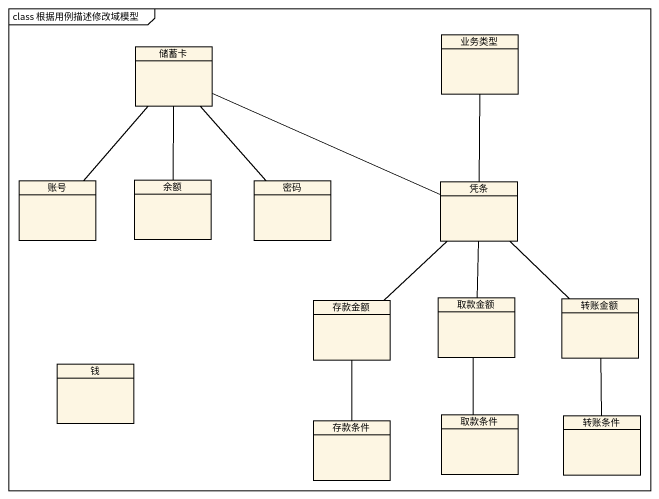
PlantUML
@startuml
mainframe class 根据用例描述修改域模型
hide circle
hide empty members
class 储蓄卡
class 业务类型
class 账号
class 余额
class 密码
class 凭条
class 存款金额
class 取款金额
class 转账金额
class 钱
class 存款条件
class 取款条件
class 转账条件
储蓄卡 -- 账号
储蓄卡 -- 余额
储蓄卡 -- 密码
储蓄卡 -right- 凭条
业务类型 -- 凭条
凭条 -- 存款金额
凭条 -- 取款金额
凭条 -- 转账金额
存款金额 -- 存款条件
取款金额 -- 取款条件
转账金额 -- 转账条件
@enduml
